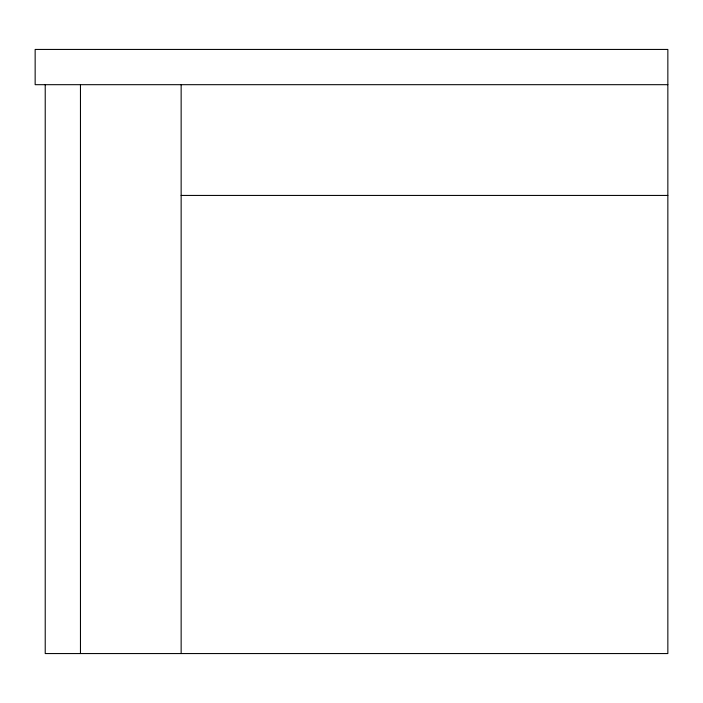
<?xml version="1.0" encoding="UTF-8"?>
<svg xmlns="http://www.w3.org/2000/svg" width="703" height="703" viewBox="0 0 703 703"><rect width="100%" height="100%" fill="white"/><g stroke="black" fill="none" stroke-linecap="round" stroke-linejoin="round"><path stroke-width="1.05" d="M667.85 84.685L35.15 84.685L35.15 49.438L667.85 49.438L667.85 653.562L45.22 653.562L45.22 84.685M181.102 195.434L667.85 195.434M181.146 84.685L181.146 653.562M80.458 84.685L80.458 653.562"/></g></svg>
